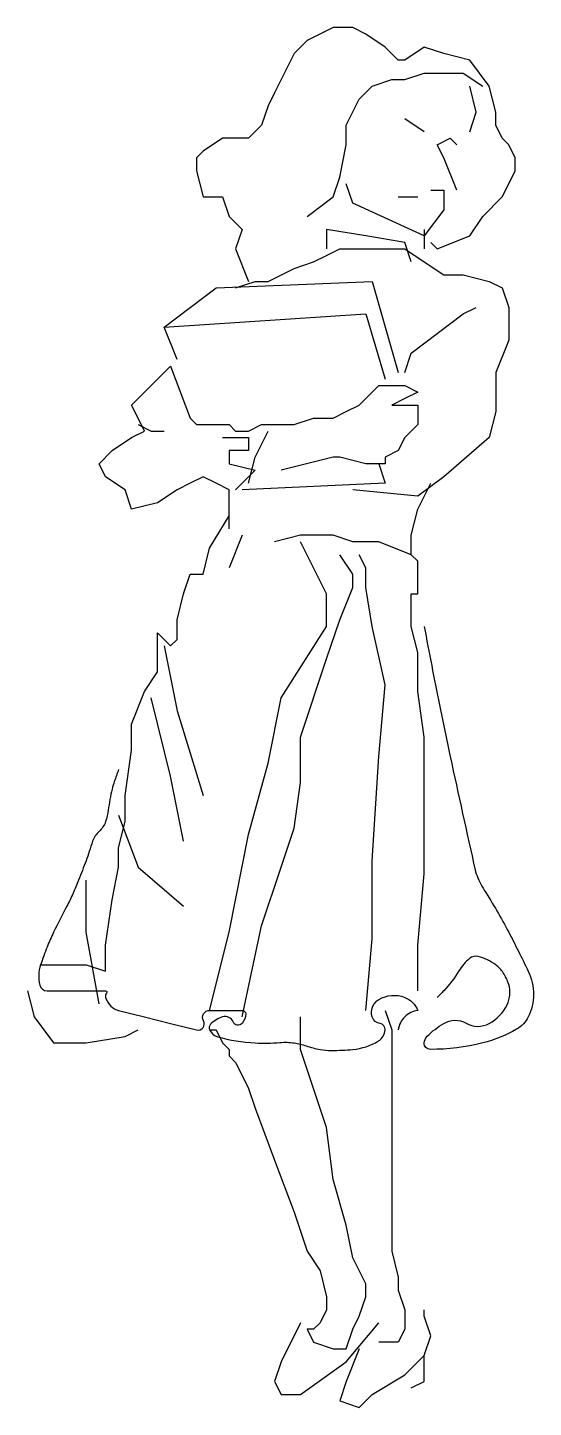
# Model space of a CAD drawing. Extents: x -684 to -625, y 550 to 712.
import ezdxf

# ---------------------------------------------------------------- set-up
doc = ezdxf.new("R2010")
doc.units = 0
doc.header["$MEASUREMENT"] = 0
doc.layers.get('0').update_dxf_attribs({"linetype": 'CONTINUOUS'})

# ---------------------------------------------------------------- blocks, each defined once
blk = doc.blocks.new('WOMAN-2')
for points in [[(2.536, 56.952), (2.852, 56.636), (4.433, 57.268), (5.065, 58.217), (6.013, 59.166), (6.329, 59.799), (6.329, 59.799), (6.646, 60.432), (6.646, 61.064), (6.329, 61.697), (6.013, 62.013), (5.697, 62.646), (5.697, 63.279), (5.381, 64.544), (4.433, 65.81), (3.168, 66.126), (2.22, 66.442), (1.271, 65.81), (0.955, 65.81), (0.323, 66.442), (-0.626, 67.075), (-1.258, 67.391), (-2.206, 67.391), (-3.471, 66.759), (-4.103, 66.126), (-5.052, 64.228), (-5.368, 63.595), (-5.684, 62.646), (-6.316, 62.013), (-7.581, 62.013), (-8.529, 61.381), (-8.845, 61.064), (-8.845, 60.432), (-8.529, 59.166), (-7.581, 59.166), (-7.265, 58.217), (-6.632, 57.585), (-6.948, 56.636), (-6.316, 55.054)], [(-3.471, 58.217), (-2.206, 59.166), (-1.89, 60.115), (-1.574, 61.697), (-1.574, 62.646), (-0.942, 63.912), (-0.31, 64.544), (0.639, 64.861), (1.271, 64.861), (2.22, 65.177), (4.116, 65.177), (5.065, 64.544)], [(4.433, 62.33), (4.749, 63.279), (4.433, 64.544)], [(2.22, 62.33), (1.271, 62.963)], [(3.8, 59.483), (3.168, 61.064), (2.852, 61.697), (3.484, 62.013), (3.8, 61.697)], [(2.536, 59.483), (3.168, 59.483), (3.168, 58.534), (2.22, 57.268), (-1.258, 58.85), (-1.574, 59.799)], [(0.955, 59.166), (1.903, 59.166)], [(1.587, 56.003), (1.271, 56.952), (-0.626, 57.268), (-2.523, 57.585), (-2.523, 56.636)], [(2.22, 57.585), (2.22, 57.268), (2.22, 56.636)], [(-6.948, 54.737), (-6, 55.054), (-5.368, 55.054), (-4.103, 55.686), (-3.155, 56.003), (-2.523, 56.319), (-1.89, 56.636), (-0.942, 56.636), (0.007, 56.636), (1.271, 56.636), (2.22, 56.003), (3.168, 55.37), (4.116, 55.37), (5.381, 55.054), (6.013, 54.737), (6.329, 53.788), (6.329, 52.207), (5.697, 50.625), (5.697, 48.727), (5.381, 47.461), (3.168, 45.563), (1.903, 44.614), (-1.258, 44.931)], [(-10.426, 52.839), (-7.897, 54.737), (-0.31, 55.054), (0.955, 50.625)], [(1.271, 50.625), (1.587, 51.574), (2.852, 52.523), (4.116, 53.472), (4.749, 53.788)], [(-9.794, 51.258), (-10.426, 52.839), (-0.626, 53.472), (0.323, 50.309)], [(-7.265, 43.032), (-7.265, 43.665), (-7.265, 43.982), (-7.265, 44.931), (-7.897, 45.247), (-8.529, 45.563), (-9.161, 45.247), (-9.794, 44.931), (-10.742, 44.298), (-12.007, 43.982), (-12.323, 44.931), (-13.271, 45.563), (-13.587, 46.196), (-12.955, 46.829), (-12.007, 47.461), (-11.374, 47.778), (-11.691, 48.41), (-12.007, 49.043), (-10.11, 50.941), (-9.161, 48.41), (-8.845, 48.094), (-7.581, 48.094), (-7.265, 48.094), (-6.948, 47.778), (-6.316, 47.778), (-5.684, 48.094), (-5.052, 48.094), (-4.103, 48.094), (-3.155, 48.41), (-2.206, 48.41), (-1.574, 48.727), (-0.942, 49.043), (0.007, 49.992), (0.639, 49.992), (1.271, 49.992), (1.903, 49.676), (1.271, 49.359), (0.639, 49.043), (1.903, 49.043), (1.903, 48.094), (1.271, 47.461), (0.955, 46.829), (0.323, 46.512), (0.323, 46.196), (-0.626, 46.196), (-1.89, 46.512), (-2.206, 46.512), (-4.735, 45.88)], [(-11.691, 48.094), (-11.058, 47.778), (-10.426, 47.778)], [(-6.316, 45.247), (-6, 46.512), (-5.368, 47.778)], [(-7.581, 47.461), (-6.316, 47.461), (-6.316, 46.829), (-7.265, 46.829), (-7.265, 46.196), (-6, 45.88), (-6.948, 44.931)], [(0.007, 46.196), (0.323, 45.247), (-6.632, 44.931)], [(1.587, 41.767), (1.587, 42.716), (1.903, 43.982), (2.536, 45.247)], [(-16.433, 21.837), (-14.852, 21.837), (-14.22, 21.837), (-13.271, 21.521), (-13.271, 21.837), (-13.271, 22.786), (-12.955, 25), (-12.639, 26.582), (-12.639, 27.531), (-12.323, 28.797), (-12.323, 30.062), (-12.007, 32.277), (-12.007, 33.542), (-11.374, 35.124), (-10.742, 36.073), (-10.742, 37.022), (-10.742, 37.971), (-10.11, 37.338), (-9.794, 37.655), (-9.794, 38.604), (-9.478, 39.869), (-9.161, 40.818), (-8.529, 40.818), (-8.213, 42.083), (-7.265, 43.665), (-7.265, 43.982)], [(-8.213, 19.623), (-7.265, 23.419), (-6.316, 28.164), (-5.368, 31.644), (-4.735, 34.807), (-2.523, 38.287), (-2.523, 39.869), (-3.787, 42.4)], [(-6.632, 42.716), (-7.265, 41.134)], [(1.903, 20.572), (1.903, 22.786), (2.22, 26.266), (2.22, 29.113), (2.22, 31.327), (2.22, 32.909), (1.903, 35.124), (1.903, 37.022), (1.587, 38.287), (1.587, 39.869), (1.903, 39.869), (1.903, 41.451), (1.587, 41.767), (0.007, 42.4), (-1.258, 42.4), (-2.206, 42.716), (-3.787, 42.716), (-5.052, 42.4)], [(-6.632, 19.306), (-5.684, 23.735), (-4.735, 26.582), (-4.103, 28.48), (-3.787, 30.695), (-3.787, 32.909), (-2.523, 36.705), (-1.89, 38.604), (-1.258, 40.185), (-1.258, 40.818), (-1.89, 41.767)], [(-0.626, 19.623), (-0.31, 23.102), (-0.31, 26.899), (0.007, 31.96), (0.323, 35.44), (-0.31, 38.287), (-0.626, 40.185), (-0.626, 41.134), (-0.942, 41.767)], [(-10.426, 37.338), (-9.794, 34.175), (-8.529, 30.062)], [(-9.478, 27.848), (-10.11, 31.011), (-11.058, 34.807)], [(-12.639, 29.113), (-11.691, 26.582), (-9.478, 24.684)], [(-13.587, 19.939), (-14.22, 23.419), (-14.22, 25.95)], [(-17.065, 20.572), (-16.749, 19.306), (-15.8, 18.041), (-14.22, 18.041), (-12.323, 18.357), (-11.691, 18.673)], [(0.323, 19.623), (0.639, 18.673), (0.639, 17.724), (0.639, 16.459), (0.639, 15.194), (0.639, 13.296), (0.639, 11.714), (0.639, 10.448), (0.639, 9.499), (0.639, 7.918), (0.955, 6.652), (0.955, 6.019), (1.271, 5.07), (1.271, 4.121), (0.955, 3.489), (0.007, 3.489)], [(-8.213, 18.673), (-7.897, 18.673), (-7.581, 18.041), (-7.265, 17.724), (-7.265, 17.408), (-6.948, 17.092), (-6.632, 16.459), (-6.316, 15.826), (-6, 14.877), (-5.052, 12.346), (-4.103, 9.816), (-3.471, 7.918), (-2.839, 6.969), (-2.523, 5.703), (-2.523, 5.07), (-2.839, 4.438), (-3.155, 4.121), (-3.471, 4.121), (-3.155, 3.489), (-2.206, 3.172), (-1.574, 3.172), (-1.258, 4.121), (-0.942, 4.754), (-0.626, 5.703), (-0.626, 6.336), (-1.258, 7.601), (-1.574, 9.183), (-2.206, 11.397), (-2.523, 13.928), (-3.155, 15.826), (-3.787, 17.724), (-3.787, 18.99), (-3.787, 19.306)], [(-0.942, 3.172), (-1.574, 1.591), (-1.89, 0.642), (-0.942, 0.325), (-0.31, 0.958), (1.271, 1.907), (2.22, 2.856), (2.536, 3.805), (2.22, 4.754), (2.22, 5.07)], [(-3.787, 4.438), (-4.735, 2.54), (-5.052, 1.591), (-4.735, 0.958), (-3.787, 0.958), (-1.574, 2.54), (0.007, 4.438)], [(1.587, 1.274), (2.22, 1.591), (2.22, 2.856)]]:
    blk.add_lwpolyline(points)
for points in [[(2.22, 38.287, 0.002791), (2.96, 34.472, 0.004228), (3.484, 31.96, 0.001087), (4.697, 26.441, 0.03367), (4.749, 26.266, 0.052829), (5.142, 25.47, -0.019732), (6.329, 23.419, -0.005495), (6.798, 22.507, -0.005135), (7.278, 21.521, -0.111165), (7.531, 20.398, -0.114219), (7.278, 19.306, -0.15023), (6.715, 18.706, -0.068185), (5.065, 18.041, -0.061858), (2.52, 17.725, -0.42873), (2.22, 18.041, -0.186042), (2.362, 18.362, -0.062095), (3.168, 18.99, -0.270861), (4.258, 18.999, 0.26174), (5.381, 18.99, 0.15211), (6.25, 19.894, 0.194085), (6.329, 20.888, 0.071187), (6.061, 21.45, 0.083757), (5.697, 21.837, 0.101273), (4.843, 22.246, 0.238077), (4.433, 22.153, 0.085792), (3.908, 21.543, -0.056251), (3.168, 20.572, -0.0054), (3.018, 20.418, -0.004999), (2.852, 20.255)], [(-12.639, 31.327, 0.011889), (-12.848, 30.745, 0.019261), (-12.955, 30.378, 0.033276), (-13.139, 29.355, -0.060448), (-13.271, 28.797, -0.117904), (-13.587, 28.322, 0.11789), (-13.904, 27.848, 0.016534), (-14.068, 27.35, -0.018219), (-14.22, 26.899, -0.005132), (-14.586, 25.954, -0.007522), (-14.852, 25.317, -0.019686), (-15.153, 24.693, 0.009547), (-15.8, 23.419, 0.01766), (-16.116, 22.703, 0.014972), (-16.433, 21.837, 0.142251), (-16.47, 20.848, 0.344195), (-16.116, 20.572), (-14.536, 20.572), (-13.271, 20.572, -0.658848), (-13.224, 20.463, 0.275524), (-13.271, 20.255, 0.117825), (-13.013, 19.834, 0.135978), (-12.639, 19.623), (-11.374, 19.306), (-10.11, 18.99), (-8.845, 18.673, 0.658787), (-8.51, 19.114, -0.574214), (-8.213, 19.623), (-6.948, 19.623), (-6.632, 19.623, -0.414214), (-6.461, 19.451, -0.180122), (-6.632, 18.99, -0.560278), (-7.072, 19.062, 0.386739), (-7.581, 19.306, 0.124256), (-8.165, 18.957, 0.318881), (-8.213, 18.673, 0.213831), (-7.822, 18.344, 0.056806), (-6, 18.041, 0.035068), (-4.801, 18.063, -0.060431), (-4.103, 18.041, -0.043011), (-3.517, 17.898, 0.036998), (-2.839, 17.724, 0.044211), (-2.294, 17.676, 0.023247), (-1.258, 17.724, 0.112406), (-0.006, 18.135, 0.245956), (0.323, 18.673, 0.393519), (0.072, 18.981, -0.292735), (-0.31, 19.306, -0.343975), (0.016, 20.152, -0.233614), (1.271, 20.255, -0.10247), (1.648, 20.007, -0.100012), (1.903, 19.623), (1.903, 19.623, 0.080595), (1.562, 19.516, 0.080595), (1.271, 19.306, 0.080628), (1.062, 19.016, 0.080628), (0.955, 18.673)]]:
    blk.add_lwpolyline(points, format="xyb")

msp = doc.modelspace()

# ---------------------------------------------------------------- block references
at = {"xscale": 2.415, "yscale": 2.415, "zscale": 2.415}
msp.add_blockref('WOMAN-2', (-643.19, 548.99), dxfattribs=at)

doc.saveas('drawing.dxf')
